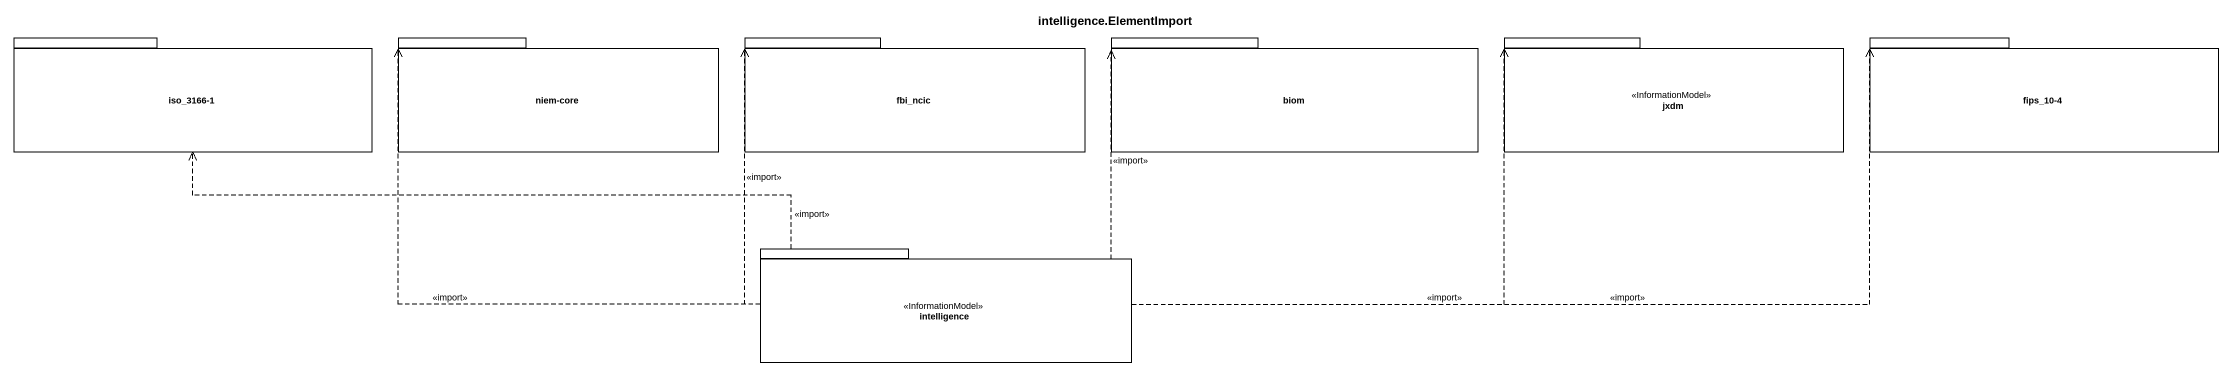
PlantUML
@startuml
title intelligence.ElementImport
package "iso_3166-1" as iso_3166_1 {
}
package "niem-core" as niem_core {
}
package fbi_ncic {
}
package biom {
}
package jxdm <<InformationModel>> {
}
package "fips_10-4" as fips_10_4 {
}
package intelligence <<InformationModel>> {
}
intelligence .left.> iso_3166_1 : <<import>>
intelligence .left.> niem_core : <<import>>
intelligence .up.> fbi_ncic : <<import>>
intelligence .up.> biom : <<import>>
intelligence .right.> jxdm : <<import>>
intelligence .right.> fips_10_4 : <<import>>
@enduml
